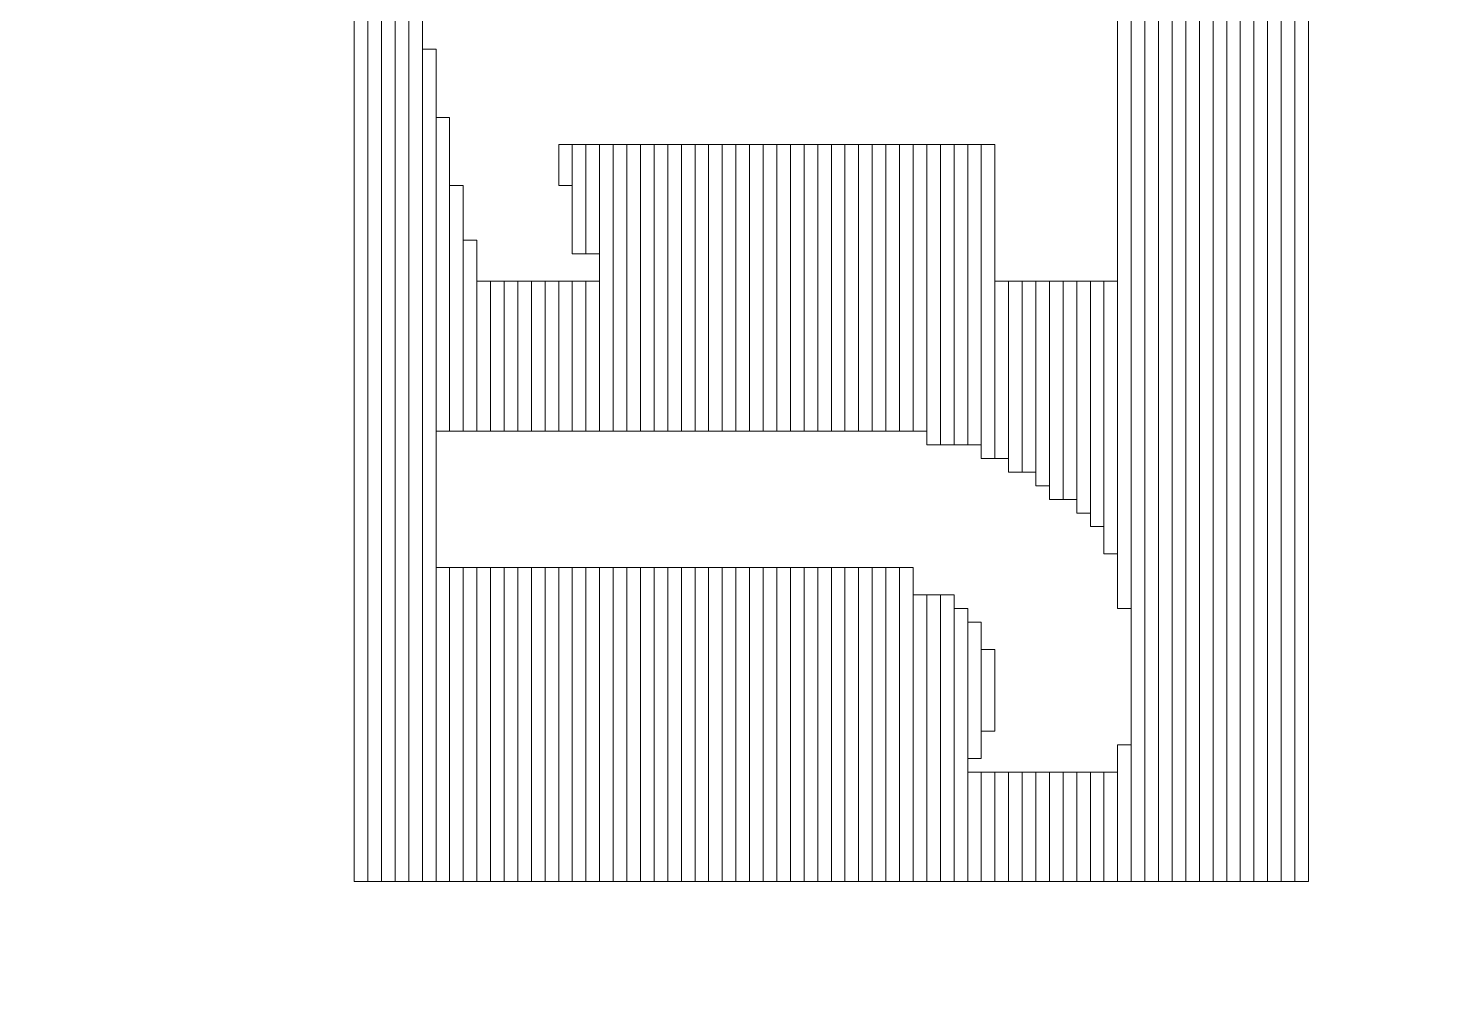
# Model space of a CAD drawing. Header units: millimetres. Extents: x -86 to 67, y -55 to 52.
# Drawn here: x -53.924 to -51.31, y -12.196 to -10.387 of the extents above; entities that cross this region are included whole.
import ezdxf

# ---------------------------------------------------------------- set-up
doc = ezdxf.new("R2010")
doc.units = ezdxf.units.MM
doc.header["$MEASUREMENT"] = 0
doc.layers.add('BG_OUTLINE', color=7, linetype='Continuous')
doc.layers.add('MA_PEN3', color=7, linetype='Continuous')

msp = doc.modelspace()

# ---------------------------------------------------------------- linework, layer by layer
at = {"layer": 'BG_OUTLINE', "color": 3, "lineweight": 9}
msp.add_open_spline([(-60.0926, 34.7331), (-60.0926, 34.7331), (63.7724, 34.7331), (63.7724, 34.7331), (63.7724, 34.7331), (64.585, 34.7336), (65.3646, 34.4113), (65.9396, 33.837), (65.9396, 33.837), (66.5146, 33.2627), (66.8379, 32.4797), (66.8384, 31.667), (66.8384, 31.667), (66.8384, 31.667), (66.8412, -52.28), (66.8412, -52.28), (66.8412, -52.28), (66.8412, -52.28), (66.8384, -52.1933), (66.8384, -52.1933), (66.8384, -52.1933), (66.8389, -53.006), (66.5166, -53.7856), (65.9424, -54.3606), (65.9424, -54.3606), (65.3681, -54.9356), (64.585, -55.2589), (63.7724, -55.2594), (63.7724, -55.2594), (63.7724, -55.2594), (-60.1869, -55.2594), (-60.1869, -55.2594), (-60.1869, -55.2594), (-60.1869, -55.2594), (-60.0853, -55.2518), (-60.0853, -55.2518), (-60.0853, -55.2518), (-60.8979, -55.2523), (-61.6775, -54.9299), (-62.2525, -54.3557), (-62.2525, -54.3557), (-62.8275, -53.7814), (-63.1508, -52.9984), (-63.1513, -52.1857), (-63.1513, -52.1857), (-63.1513, -52.1857), (-63.1587, 31.667), (-63.1587, 31.667), (-63.1587, 31.667), (-63.1592, 32.4797), (-62.8369, 33.2593), (-62.2626, 33.8343), (-62.2626, 33.8343), (-61.6883, 34.4093), (-60.9053, 34.7326), (-60.0926, 34.7331)], degree=3, knots=[0, 0, 0, 0, 0.071429, 0.071429, 0.071429, 0.071429, 0.142857, 0.142857, 0.142857, 0.142857, 0.214286, 0.214286, 0.214286, 0.214286, 0.285714, 0.285714, 0.285714, 0.285714, 0.357143, 0.357143, 0.357143, 0.357143, 0.428571, 0.428571, 0.428571, 0.428571, 0.5, 0.5, 0.5, 0.5, 0.571429, 0.571429, 0.571429, 0.571429, 0.642857, 0.642857, 0.642857, 0.642857, 0.714286, 0.714286, 0.714286, 0.714286, 0.785714, 0.785714, 0.785714, 0.785714, 0.857143, 0.857143, 0.857143, 0.857143, 0.928571, 0.928571, 0.928571, 0.928571, 1, 1, 1, 1], dxfattribs=at)
at = {"layer": 'MA_PEN3', "color": 5, "lineweight": 9}
for points in [[(-53.2908, -11.9752), (-53.2908, -11.9752), (-53.3162, -11.9752), (-53.3162, -11.9752), (-53.3162, -11.9752), (-53.3162, -11.9752), (-53.3162, -8.5716), (-53.3162, -8.5716), (-53.3162, -8.5716), (-53.3162, -8.5716), (-53.2908, -8.5716), (-53.2908, -8.5716), (-53.2908, -8.5716), (-53.2908, -8.5716), (-53.2908, -11.9752), (-53.2908, -11.9752)], [(-53.2654, -11.9752), (-53.2654, -11.9752), (-53.2908, -11.9752), (-53.2908, -11.9752), (-53.2908, -11.9752), (-53.2908, -11.9752), (-53.2908, -8.5716), (-53.2908, -8.5716), (-53.2908, -8.5716), (-53.2908, -8.5716), (-53.2654, -8.5716), (-53.2654, -8.5716), (-53.2654, -8.5716), (-53.2654, -8.5716), (-53.2654, -11.9752), (-53.2654, -11.9752)], [(-53.24, -11.9752), (-53.24, -11.9752), (-53.2654, -11.9752), (-53.2654, -11.9752), (-53.2654, -11.9752), (-53.2654, -11.9752), (-53.2654, -8.5716), (-53.2654, -8.5716), (-53.2654, -8.5716), (-53.2654, -8.5716), (-53.24, -8.5716), (-53.24, -8.5716), (-53.24, -8.5716), (-53.24, -8.5716), (-53.24, -11.9752), (-53.24, -11.9752)], [(-53.2146, -11.9752), (-53.2146, -11.9752), (-53.24, -11.9752), (-53.24, -11.9752), (-53.24, -11.9752), (-53.24, -11.9752), (-53.24, -8.5716), (-53.24, -8.5716), (-53.24, -8.5716), (-53.24, -8.5716), (-53.2146, -8.5716), (-53.2146, -8.5716), (-53.2146, -8.5716), (-53.2146, -8.5716), (-53.2146, -11.9752), (-53.2146, -11.9752)], [(-53.1892, -11.9752), (-53.1892, -11.9752), (-53.2146, -11.9752), (-53.2146, -11.9752), (-53.2146, -11.9752), (-53.2146, -11.9752), (-53.2146, -8.5716), (-53.2146, -8.5716), (-53.2146, -8.5716), (-53.2146, -8.5716), (-53.1892, -8.5716), (-53.1892, -8.5716), (-53.1892, -8.5716), (-53.1892, -8.5716), (-53.1892, -11.9752), (-53.1892, -11.9752)], [(-51.843, -11.9752), (-51.843, -11.9752), (-51.8684, -11.9752), (-51.8684, -11.9752), (-51.8684, -11.9752), (-51.8684, -11.9752), (-51.8684, -8.5716), (-51.8684, -8.5716), (-51.8684, -8.5716), (-51.8684, -8.5716), (-51.843, -8.5716), (-51.843, -8.5716), (-51.843, -8.5716), (-51.843, -8.5716), (-51.843, -11.9752), (-51.843, -11.9752)], [(-51.8176, -11.9752), (-51.8176, -11.9752), (-51.843, -11.9752), (-51.843, -11.9752), (-51.843, -11.9752), (-51.843, -11.9752), (-51.843, -8.5716), (-51.843, -8.5716), (-51.843, -8.5716), (-51.843, -8.5716), (-51.8176, -8.5716), (-51.8176, -8.5716), (-51.8176, -8.5716), (-51.8176, -8.5716), (-51.8176, -11.9752), (-51.8176, -11.9752)], [(-51.7922, -11.9752), (-51.7922, -11.9752), (-51.8176, -11.9752), (-51.8176, -11.9752), (-51.8176, -11.9752), (-51.8176, -11.9752), (-51.8176, -8.5716), (-51.8176, -8.5716), (-51.8176, -8.5716), (-51.8176, -8.5716), (-51.7922, -8.5716), (-51.7922, -8.5716), (-51.7922, -8.5716), (-51.7922, -8.5716), (-51.7922, -11.9752), (-51.7922, -11.9752)], [(-51.7668, -11.9752), (-51.7668, -11.9752), (-51.7922, -11.9752), (-51.7922, -11.9752), (-51.7922, -11.9752), (-51.7922, -11.9752), (-51.7922, -8.5716), (-51.7922, -8.5716), (-51.7922, -8.5716), (-51.7922, -8.5716), (-51.7668, -8.5716), (-51.7668, -8.5716), (-51.7668, -8.5716), (-51.7668, -8.5716), (-51.7668, -11.9752), (-51.7668, -11.9752)], [(-51.7414, -11.9752), (-51.7414, -11.9752), (-51.7668, -11.9752), (-51.7668, -11.9752), (-51.7668, -11.9752), (-51.7668, -11.9752), (-51.7668, -8.5716), (-51.7668, -8.5716), (-51.7668, -8.5716), (-51.7668, -8.5716), (-51.7414, -8.5716), (-51.7414, -8.5716), (-51.7414, -8.5716), (-51.7414, -8.5716), (-51.7414, -11.9752), (-51.7414, -11.9752)], [(-51.716, -11.9752), (-51.716, -11.9752), (-51.7414, -11.9752), (-51.7414, -11.9752), (-51.7414, -11.9752), (-51.7414, -11.9752), (-51.7414, -8.5716), (-51.7414, -8.5716), (-51.7414, -8.5716), (-51.7414, -8.5716), (-51.716, -8.5716), (-51.716, -8.5716), (-51.716, -8.5716), (-51.716, -8.5716), (-51.716, -11.9752), (-51.716, -11.9752)], [(-51.6906, -11.9752), (-51.6906, -11.9752), (-51.716, -11.9752), (-51.716, -11.9752), (-51.716, -11.9752), (-51.716, -11.9752), (-51.716, -8.5716), (-51.716, -8.5716), (-51.716, -8.5716), (-51.716, -8.5716), (-51.6906, -8.5716), (-51.6906, -8.5716), (-51.6906, -8.5716), (-51.6906, -8.5716), (-51.6906, -11.9752), (-51.6906, -11.9752)], [(-51.6652, -11.9752), (-51.6652, -11.9752), (-51.6906, -11.9752), (-51.6906, -11.9752), (-51.6906, -11.9752), (-51.6906, -11.9752), (-51.6906, -8.5716), (-51.6906, -8.5716), (-51.6906, -8.5716), (-51.6906, -8.5716), (-51.6652, -8.5716), (-51.6652, -8.5716), (-51.6652, -8.5716), (-51.6652, -8.5716), (-51.6652, -11.9752), (-51.6652, -11.9752)], [(-51.6398, -11.9752), (-51.6398, -11.9752), (-51.6652, -11.9752), (-51.6652, -11.9752), (-51.6652, -11.9752), (-51.6652, -11.9752), (-51.6652, -8.5716), (-51.6652, -8.5716), (-51.6652, -8.5716), (-51.6652, -8.5716), (-51.6398, -8.5716), (-51.6398, -8.5716), (-51.6398, -8.5716), (-51.6398, -8.5716), (-51.6398, -11.9752), (-51.6398, -11.9752)], [(-51.6144, -11.9752), (-51.6144, -11.9752), (-51.6398, -11.9752), (-51.6398, -11.9752), (-51.6398, -11.9752), (-51.6398, -11.9752), (-51.6398, -8.5716), (-51.6398, -8.5716), (-51.6398, -8.5716), (-51.6398, -8.5716), (-51.6144, -8.5716), (-51.6144, -8.5716), (-51.6144, -8.5716), (-51.6144, -8.5716), (-51.6144, -11.9752), (-51.6144, -11.9752)], [(-51.589, -11.9752), (-51.589, -11.9752), (-51.6144, -11.9752), (-51.6144, -11.9752), (-51.6144, -11.9752), (-51.6144, -11.9752), (-51.6144, -8.5716), (-51.6144, -8.5716), (-51.6144, -8.5716), (-51.6144, -8.5716), (-51.589, -8.5716), (-51.589, -8.5716), (-51.589, -8.5716), (-51.589, -8.5716), (-51.589, -11.9752), (-51.589, -11.9752)], [(-51.5636, -11.9752), (-51.5636, -11.9752), (-51.589, -11.9752), (-51.589, -11.9752), (-51.589, -11.9752), (-51.589, -11.9752), (-51.589, -8.5716), (-51.589, -8.5716), (-51.589, -8.5716), (-51.589, -8.5716), (-51.5636, -8.5716), (-51.5636, -8.5716), (-51.5636, -8.5716), (-51.5636, -8.5716), (-51.5636, -11.9752), (-51.5636, -11.9752)], [(-51.5382, -11.9752), (-51.5382, -11.9752), (-51.5636, -11.9752), (-51.5636, -11.9752), (-51.5636, -11.9752), (-51.5636, -11.9752), (-51.5636, -8.5716), (-51.5636, -8.5716), (-51.5636, -8.5716), (-51.5636, -8.5716), (-51.5382, -8.5716), (-51.5382, -8.5716), (-51.5382, -8.5716), (-51.5382, -8.5716), (-51.5382, -11.9752), (-51.5382, -11.9752)], [(-51.8684, -11.4672), (-51.8684, -11.4672), (-51.8938, -11.4672), (-51.8938, -11.4672), (-51.8938, -11.4672), (-51.8938, -11.4672), (-51.8938, -9.6384), (-51.8938, -9.6384), (-51.8938, -9.6384), (-51.8938, -9.6384), (-51.8684, -9.6384), (-51.8684, -9.6384), (-51.8684, -9.6384), (-51.8684, -9.6384), (-51.8684, -11.4672), (-51.8684, -11.4672)], [(-53.1638, -11.9752), (-53.1638, -11.9752), (-53.1892, -11.9752), (-53.1892, -11.9752), (-53.1892, -11.9752), (-53.1892, -11.9752), (-53.1892, -10.4258), (-53.1892, -10.4258), (-53.1892, -10.4258), (-53.1892, -10.4258), (-53.1638, -10.4258), (-53.1638, -10.4258), (-53.1638, -10.4258), (-53.1638, -10.4258), (-53.1638, -11.9752), (-53.1638, -11.9752)], [(-53.1384, -11.137), (-53.1384, -11.137), (-53.1638, -11.137), (-53.1638, -11.137), (-53.1638, -11.137), (-53.1638, -11.137), (-53.1638, -10.5528), (-53.1638, -10.5528), (-53.1638, -10.5528), (-53.1638, -10.5528), (-53.1384, -10.5528), (-53.1384, -10.5528), (-53.1384, -10.5528), (-53.1384, -10.5528), (-53.1384, -11.137), (-53.1384, -11.137)], [(-52.9098, -10.6798), (-52.9098, -10.6798), (-52.9352, -10.6798), (-52.9352, -10.6798), (-52.9352, -10.6798), (-52.9352, -10.6798), (-52.9352, -10.6036), (-52.9352, -10.6036), (-52.9352, -10.6036), (-52.9352, -10.6036), (-52.9098, -10.6036), (-52.9098, -10.6036), (-52.9098, -10.6036), (-52.9098, -10.6036), (-52.9098, -10.6798), (-52.9098, -10.6798)], [(-52.8844, -10.8068), (-52.8844, -10.8068), (-52.9098, -10.8068), (-52.9098, -10.8068), (-52.9098, -10.8068), (-52.9098, -10.8068), (-52.9098, -10.6036), (-52.9098, -10.6036), (-52.9098, -10.6036), (-52.9098, -10.6036), (-52.8844, -10.6036), (-52.8844, -10.6036), (-52.8844, -10.6036), (-52.8844, -10.6036), (-52.8844, -10.8068), (-52.8844, -10.8068)], [(-52.859, -10.8068), (-52.859, -10.8068), (-52.8844, -10.8068), (-52.8844, -10.8068), (-52.8844, -10.8068), (-52.8844, -10.8068), (-52.8844, -10.6036), (-52.8844, -10.6036), (-52.8844, -10.6036), (-52.8844, -10.6036), (-52.859, -10.6036), (-52.859, -10.6036), (-52.859, -10.6036), (-52.859, -10.6036), (-52.859, -10.8068), (-52.859, -10.8068)], [(-52.8336, -11.137), (-52.8336, -11.137), (-52.859, -11.137), (-52.859, -11.137), (-52.859, -11.137), (-52.859, -11.137), (-52.859, -10.6036), (-52.859, -10.6036), (-52.859, -10.6036), (-52.859, -10.6036), (-52.8336, -10.6036), (-52.8336, -10.6036), (-52.8336, -10.6036), (-52.8336, -10.6036), (-52.8336, -11.137), (-52.8336, -11.137)], [(-52.8082, -11.137), (-52.8082, -11.137), (-52.8336, -11.137), (-52.8336, -11.137), (-52.8336, -11.137), (-52.8336, -11.137), (-52.8336, -10.6036), (-52.8336, -10.6036), (-52.8336, -10.6036), (-52.8336, -10.6036), (-52.8082, -10.6036), (-52.8082, -10.6036), (-52.8082, -10.6036), (-52.8082, -10.6036), (-52.8082, -11.137), (-52.8082, -11.137)], [(-52.7828, -11.137), (-52.7828, -11.137), (-52.8082, -11.137), (-52.8082, -11.137), (-52.8082, -11.137), (-52.8082, -11.137), (-52.8082, -10.6036), (-52.8082, -10.6036), (-52.8082, -10.6036), (-52.8082, -10.6036), (-52.7828, -10.6036), (-52.7828, -10.6036), (-52.7828, -10.6036), (-52.7828, -10.6036), (-52.7828, -11.137), (-52.7828, -11.137)], [(-52.7574, -11.137), (-52.7574, -11.137), (-52.7828, -11.137), (-52.7828, -11.137), (-52.7828, -11.137), (-52.7828, -11.137), (-52.7828, -10.6036), (-52.7828, -10.6036), (-52.7828, -10.6036), (-52.7828, -10.6036), (-52.7574, -10.6036), (-52.7574, -10.6036), (-52.7574, -10.6036), (-52.7574, -10.6036), (-52.7574, -11.137), (-52.7574, -11.137)], [(-52.732, -11.137), (-52.732, -11.137), (-52.7574, -11.137), (-52.7574, -11.137), (-52.7574, -11.137), (-52.7574, -11.137), (-52.7574, -10.6036), (-52.7574, -10.6036), (-52.7574, -10.6036), (-52.7574, -10.6036), (-52.732, -10.6036), (-52.732, -10.6036), (-52.732, -10.6036), (-52.732, -10.6036), (-52.732, -11.137), (-52.732, -11.137)], [(-52.7066, -11.137), (-52.7066, -11.137), (-52.732, -11.137), (-52.732, -11.137), (-52.732, -11.137), (-52.732, -11.137), (-52.732, -10.6036), (-52.732, -10.6036), (-52.732, -10.6036), (-52.732, -10.6036), (-52.7066, -10.6036), (-52.7066, -10.6036), (-52.7066, -10.6036), (-52.7066, -10.6036), (-52.7066, -11.137), (-52.7066, -11.137)], [(-52.6812, -11.137), (-52.6812, -11.137), (-52.7066, -11.137), (-52.7066, -11.137), (-52.7066, -11.137), (-52.7066, -11.137), (-52.7066, -10.6036), (-52.7066, -10.6036), (-52.7066, -10.6036), (-52.7066, -10.6036), (-52.6812, -10.6036), (-52.6812, -10.6036), (-52.6812, -10.6036), (-52.6812, -10.6036), (-52.6812, -11.137), (-52.6812, -11.137)], [(-52.6558, -11.137), (-52.6558, -11.137), (-52.6812, -11.137), (-52.6812, -11.137), (-52.6812, -11.137), (-52.6812, -11.137), (-52.6812, -10.6036), (-52.6812, -10.6036), (-52.6812, -10.6036), (-52.6812, -10.6036), (-52.6558, -10.6036), (-52.6558, -10.6036), (-52.6558, -10.6036), (-52.6558, -10.6036), (-52.6558, -11.137), (-52.6558, -11.137)], [(-52.6304, -11.137), (-52.6304, -11.137), (-52.6558, -11.137), (-52.6558, -11.137), (-52.6558, -11.137), (-52.6558, -11.137), (-52.6558, -10.6036), (-52.6558, -10.6036), (-52.6558, -10.6036), (-52.6558, -10.6036), (-52.6304, -10.6036), (-52.6304, -10.6036), (-52.6304, -10.6036), (-52.6304, -10.6036), (-52.6304, -11.137), (-52.6304, -11.137)], [(-52.605, -11.137), (-52.605, -11.137), (-52.6304, -11.137), (-52.6304, -11.137), (-52.6304, -11.137), (-52.6304, -11.137), (-52.6304, -10.6036), (-52.6304, -10.6036), (-52.6304, -10.6036), (-52.6304, -10.6036), (-52.605, -10.6036), (-52.605, -10.6036), (-52.605, -10.6036), (-52.605, -10.6036), (-52.605, -11.137), (-52.605, -11.137)], [(-52.5796, -11.137), (-52.5796, -11.137), (-52.605, -11.137), (-52.605, -11.137), (-52.605, -11.137), (-52.605, -11.137), (-52.605, -10.6036), (-52.605, -10.6036), (-52.605, -10.6036), (-52.605, -10.6036), (-52.5796, -10.6036), (-52.5796, -10.6036), (-52.5796, -10.6036), (-52.5796, -10.6036), (-52.5796, -11.137), (-52.5796, -11.137)], [(-52.5542, -11.137), (-52.5542, -11.137), (-52.5796, -11.137), (-52.5796, -11.137), (-52.5796, -11.137), (-52.5796, -11.137), (-52.5796, -10.6036), (-52.5796, -10.6036), (-52.5796, -10.6036), (-52.5796, -10.6036), (-52.5542, -10.6036), (-52.5542, -10.6036), (-52.5542, -10.6036), (-52.5542, -10.6036), (-52.5542, -11.137), (-52.5542, -11.137)], [(-52.5288, -11.137), (-52.5288, -11.137), (-52.5542, -11.137), (-52.5542, -11.137), (-52.5542, -11.137), (-52.5542, -11.137), (-52.5542, -10.6036), (-52.5542, -10.6036), (-52.5542, -10.6036), (-52.5542, -10.6036), (-52.5288, -10.6036), (-52.5288, -10.6036), (-52.5288, -10.6036), (-52.5288, -10.6036), (-52.5288, -11.137), (-52.5288, -11.137)], [(-52.5034, -11.137), (-52.5034, -11.137), (-52.5288, -11.137), (-52.5288, -11.137), (-52.5288, -11.137), (-52.5288, -11.137), (-52.5288, -10.6036), (-52.5288, -10.6036), (-52.5288, -10.6036), (-52.5288, -10.6036), (-52.5034, -10.6036), (-52.5034, -10.6036), (-52.5034, -10.6036), (-52.5034, -10.6036), (-52.5034, -11.137), (-52.5034, -11.137)], [(-52.478, -11.137), (-52.478, -11.137), (-52.5034, -11.137), (-52.5034, -11.137), (-52.5034, -11.137), (-52.5034, -11.137), (-52.5034, -10.6036), (-52.5034, -10.6036), (-52.5034, -10.6036), (-52.5034, -10.6036), (-52.478, -10.6036), (-52.478, -10.6036), (-52.478, -10.6036), (-52.478, -10.6036), (-52.478, -11.137), (-52.478, -11.137)], [(-52.4526, -11.137), (-52.4526, -11.137), (-52.478, -11.137), (-52.478, -11.137), (-52.478, -11.137), (-52.478, -11.137), (-52.478, -10.6036), (-52.478, -10.6036), (-52.478, -10.6036), (-52.478, -10.6036), (-52.4526, -10.6036), (-52.4526, -10.6036), (-52.4526, -10.6036), (-52.4526, -10.6036), (-52.4526, -11.137), (-52.4526, -11.137)], [(-52.4272, -11.137), (-52.4272, -11.137), (-52.4526, -11.137), (-52.4526, -11.137), (-52.4526, -11.137), (-52.4526, -11.137), (-52.4526, -10.6036), (-52.4526, -10.6036), (-52.4526, -10.6036), (-52.4526, -10.6036), (-52.4272, -10.6036), (-52.4272, -10.6036), (-52.4272, -10.6036), (-52.4272, -10.6036), (-52.4272, -11.137), (-52.4272, -11.137)], [(-52.4018, -11.137), (-52.4018, -11.137), (-52.4272, -11.137), (-52.4272, -11.137), (-52.4272, -11.137), (-52.4272, -11.137), (-52.4272, -10.6036), (-52.4272, -10.6036), (-52.4272, -10.6036), (-52.4272, -10.6036), (-52.4018, -10.6036), (-52.4018, -10.6036), (-52.4018, -10.6036), (-52.4018, -10.6036), (-52.4018, -11.137), (-52.4018, -11.137)], [(-52.3764, -11.137), (-52.3764, -11.137), (-52.4018, -11.137), (-52.4018, -11.137), (-52.4018, -11.137), (-52.4018, -11.137), (-52.4018, -10.6036), (-52.4018, -10.6036), (-52.4018, -10.6036), (-52.4018, -10.6036), (-52.3764, -10.6036), (-52.3764, -10.6036), (-52.3764, -10.6036), (-52.3764, -10.6036), (-52.3764, -11.137), (-52.3764, -11.137)], [(-52.351, -11.137), (-52.351, -11.137), (-52.3764, -11.137), (-52.3764, -11.137), (-52.3764, -11.137), (-52.3764, -11.137), (-52.3764, -10.6036), (-52.3764, -10.6036), (-52.3764, -10.6036), (-52.3764, -10.6036), (-52.351, -10.6036), (-52.351, -10.6036), (-52.351, -10.6036), (-52.351, -10.6036), (-52.351, -11.137), (-52.351, -11.137)], [(-52.3256, -11.137), (-52.3256, -11.137), (-52.351, -11.137), (-52.351, -11.137), (-52.351, -11.137), (-52.351, -11.137), (-52.351, -10.6036), (-52.351, -10.6036), (-52.351, -10.6036), (-52.351, -10.6036), (-52.3256, -10.6036), (-52.3256, -10.6036), (-52.3256, -10.6036), (-52.3256, -10.6036), (-52.3256, -11.137), (-52.3256, -11.137)], [(-52.3002, -11.137), (-52.3002, -11.137), (-52.3256, -11.137), (-52.3256, -11.137), (-52.3256, -11.137), (-52.3256, -11.137), (-52.3256, -10.6036), (-52.3256, -10.6036), (-52.3256, -10.6036), (-52.3256, -10.6036), (-52.3002, -10.6036), (-52.3002, -10.6036), (-52.3002, -10.6036), (-52.3002, -10.6036), (-52.3002, -11.137), (-52.3002, -11.137)], [(-52.2748, -11.137), (-52.2748, -11.137), (-52.3002, -11.137), (-52.3002, -11.137), (-52.3002, -11.137), (-52.3002, -11.137), (-52.3002, -10.6036), (-52.3002, -10.6036), (-52.3002, -10.6036), (-52.3002, -10.6036), (-52.2748, -10.6036), (-52.2748, -10.6036), (-52.2748, -10.6036), (-52.2748, -10.6036), (-52.2748, -11.137), (-52.2748, -11.137)], [(-52.2494, -11.137), (-52.2494, -11.137), (-52.2748, -11.137), (-52.2748, -11.137), (-52.2748, -11.137), (-52.2748, -11.137), (-52.2748, -10.6036), (-52.2748, -10.6036), (-52.2748, -10.6036), (-52.2748, -10.6036), (-52.2494, -10.6036), (-52.2494, -10.6036), (-52.2494, -10.6036), (-52.2494, -10.6036), (-52.2494, -11.137), (-52.2494, -11.137)], [(-52.224, -11.1624), (-52.224, -11.1624), (-52.2494, -11.1624), (-52.2494, -11.1624), (-52.2494, -11.1624), (-52.2494, -11.1624), (-52.2494, -10.6036), (-52.2494, -10.6036), (-52.2494, -10.6036), (-52.2494, -10.6036), (-52.224, -10.6036), (-52.224, -10.6036), (-52.224, -10.6036), (-52.224, -10.6036), (-52.224, -11.1624), (-52.224, -11.1624)], [(-52.1986, -11.1624), (-52.1986, -11.1624), (-52.224, -11.1624), (-52.224, -11.1624), (-52.224, -11.1624), (-52.224, -11.1624), (-52.224, -10.6036), (-52.224, -10.6036), (-52.224, -10.6036), (-52.224, -10.6036), (-52.1986, -10.6036), (-52.1986, -10.6036), (-52.1986, -10.6036), (-52.1986, -10.6036), (-52.1986, -11.1624), (-52.1986, -11.1624)], [(-52.1732, -11.1624), (-52.1732, -11.1624), (-52.1986, -11.1624), (-52.1986, -11.1624), (-52.1986, -11.1624), (-52.1986, -11.1624), (-52.1986, -10.6036), (-52.1986, -10.6036), (-52.1986, -10.6036), (-52.1986, -10.6036), (-52.1732, -10.6036), (-52.1732, -10.6036), (-52.1732, -10.6036), (-52.1732, -10.6036), (-52.1732, -11.1624), (-52.1732, -11.1624)], [(-52.1478, -11.1624), (-52.1478, -11.1624), (-52.1732, -11.1624), (-52.1732, -11.1624), (-52.1732, -11.1624), (-52.1732, -11.1624), (-52.1732, -10.6036), (-52.1732, -10.6036), (-52.1732, -10.6036), (-52.1732, -10.6036), (-52.1478, -10.6036), (-52.1478, -10.6036), (-52.1478, -10.6036), (-52.1478, -10.6036), (-52.1478, -11.1624), (-52.1478, -11.1624)], [(-52.1224, -11.1878), (-52.1224, -11.1878), (-52.1478, -11.1878), (-52.1478, -11.1878), (-52.1478, -11.1878), (-52.1478, -11.1878), (-52.1478, -10.6036), (-52.1478, -10.6036), (-52.1478, -10.6036), (-52.1478, -10.6036), (-52.1224, -10.6036), (-52.1224, -10.6036), (-52.1224, -10.6036), (-52.1224, -10.6036), (-52.1224, -11.1878), (-52.1224, -11.1878)], [(-53.113, -11.137), (-53.113, -11.137), (-53.1384, -11.137), (-53.1384, -11.137), (-53.1384, -11.137), (-53.1384, -11.137), (-53.1384, -10.6798), (-53.1384, -10.6798), (-53.1384, -10.6798), (-53.1384, -10.6798), (-53.113, -10.6798), (-53.113, -10.6798), (-53.113, -10.6798), (-53.113, -10.6798), (-53.113, -11.137), (-53.113, -11.137)], [(-53.0876, -11.137), (-53.0876, -11.137), (-53.113, -11.137), (-53.113, -11.137), (-53.113, -11.137), (-53.113, -11.137), (-53.113, -10.7814), (-53.113, -10.7814), (-53.113, -10.7814), (-53.113, -10.7814), (-53.0876, -10.7814), (-53.0876, -10.7814), (-53.0876, -10.7814), (-53.0876, -10.7814), (-53.0876, -11.137), (-53.0876, -11.137)], [(-53.0622, -11.137), (-53.0622, -11.137), (-53.0876, -11.137), (-53.0876, -11.137), (-53.0876, -11.137), (-53.0876, -11.137), (-53.0876, -10.8576), (-53.0876, -10.8576), (-53.0876, -10.8576), (-53.0876, -10.8576), (-53.0622, -10.8576), (-53.0622, -10.8576), (-53.0622, -10.8576), (-53.0622, -10.8576), (-53.0622, -11.137), (-53.0622, -11.137)], [(-53.0368, -11.137), (-53.0368, -11.137), (-53.0622, -11.137), (-53.0622, -11.137), (-53.0622, -11.137), (-53.0622, -11.137), (-53.0622, -10.8576), (-53.0622, -10.8576), (-53.0622, -10.8576), (-53.0622, -10.8576), (-53.0368, -10.8576), (-53.0368, -10.8576), (-53.0368, -10.8576), (-53.0368, -10.8576), (-53.0368, -11.137), (-53.0368, -11.137)], [(-53.0114, -11.137), (-53.0114, -11.137), (-53.0368, -11.137), (-53.0368, -11.137), (-53.0368, -11.137), (-53.0368, -11.137), (-53.0368, -10.8576), (-53.0368, -10.8576), (-53.0368, -10.8576), (-53.0368, -10.8576), (-53.0114, -10.8576), (-53.0114, -10.8576), (-53.0114, -10.8576), (-53.0114, -10.8576), (-53.0114, -11.137), (-53.0114, -11.137)], [(-52.986, -11.137), (-52.986, -11.137), (-53.0114, -11.137), (-53.0114, -11.137), (-53.0114, -11.137), (-53.0114, -11.137), (-53.0114, -10.8576), (-53.0114, -10.8576), (-53.0114, -10.8576), (-53.0114, -10.8576), (-52.986, -10.8576), (-52.986, -10.8576), (-52.986, -10.8576), (-52.986, -10.8576), (-52.986, -11.137), (-52.986, -11.137)], [(-52.9606, -11.137), (-52.9606, -11.137), (-52.986, -11.137), (-52.986, -11.137), (-52.986, -11.137), (-52.986, -11.137), (-52.986, -10.8576), (-52.986, -10.8576), (-52.986, -10.8576), (-52.986, -10.8576), (-52.9606, -10.8576), (-52.9606, -10.8576), (-52.9606, -10.8576), (-52.9606, -10.8576), (-52.9606, -11.137), (-52.9606, -11.137)], [(-52.9352, -11.137), (-52.9352, -11.137), (-52.9606, -11.137), (-52.9606, -11.137), (-52.9606, -11.137), (-52.9606, -11.137), (-52.9606, -10.8576), (-52.9606, -10.8576), (-52.9606, -10.8576), (-52.9606, -10.8576), (-52.9352, -10.8576), (-52.9352, -10.8576), (-52.9352, -10.8576), (-52.9352, -10.8576), (-52.9352, -11.137), (-52.9352, -11.137)], [(-52.9098, -11.137), (-52.9098, -11.137), (-52.9352, -11.137), (-52.9352, -11.137), (-52.9352, -11.137), (-52.9352, -11.137), (-52.9352, -10.8576), (-52.9352, -10.8576), (-52.9352, -10.8576), (-52.9352, -10.8576), (-52.9098, -10.8576), (-52.9098, -10.8576), (-52.9098, -10.8576), (-52.9098, -10.8576), (-52.9098, -11.137), (-52.9098, -11.137)], [(-52.8844, -11.137), (-52.8844, -11.137), (-52.9098, -11.137), (-52.9098, -11.137), (-52.9098, -11.137), (-52.9098, -11.137), (-52.9098, -10.8576), (-52.9098, -10.8576), (-52.9098, -10.8576), (-52.9098, -10.8576), (-52.8844, -10.8576), (-52.8844, -10.8576), (-52.8844, -10.8576), (-52.8844, -10.8576), (-52.8844, -11.137), (-52.8844, -11.137)], [(-52.859, -11.137), (-52.859, -11.137), (-52.8844, -11.137), (-52.8844, -11.137), (-52.8844, -11.137), (-52.8844, -11.137), (-52.8844, -10.8576), (-52.8844, -10.8576), (-52.8844, -10.8576), (-52.8844, -10.8576), (-52.859, -10.8576), (-52.859, -10.8576), (-52.859, -10.8576), (-52.859, -10.8576), (-52.859, -11.137), (-52.859, -11.137)], [(-52.097, -11.1878), (-52.097, -11.1878), (-52.1224, -11.1878), (-52.1224, -11.1878), (-52.1224, -11.1878), (-52.1224, -11.1878), (-52.1224, -10.8576), (-52.1224, -10.8576), (-52.1224, -10.8576), (-52.1224, -10.8576), (-52.097, -10.8576), (-52.097, -10.8576), (-52.097, -10.8576), (-52.097, -10.8576), (-52.097, -11.1878), (-52.097, -11.1878)], [(-52.0716, -11.2132), (-52.0716, -11.2132), (-52.097, -11.2132), (-52.097, -11.2132), (-52.097, -11.2132), (-52.097, -11.2132), (-52.097, -10.8576), (-52.097, -10.8576), (-52.097, -10.8576), (-52.097, -10.8576), (-52.0716, -10.8576), (-52.0716, -10.8576), (-52.0716, -10.8576), (-52.0716, -10.8576), (-52.0716, -11.2132), (-52.0716, -11.2132)], [(-52.0462, -11.2132), (-52.0462, -11.2132), (-52.0716, -11.2132), (-52.0716, -11.2132), (-52.0716, -11.2132), (-52.0716, -11.2132), (-52.0716, -10.8576), (-52.0716, -10.8576), (-52.0716, -10.8576), (-52.0716, -10.8576), (-52.0462, -10.8576), (-52.0462, -10.8576), (-52.0462, -10.8576), (-52.0462, -10.8576), (-52.0462, -11.2132), (-52.0462, -11.2132)], [(-52.0208, -11.2386), (-52.0208, -11.2386), (-52.0462, -11.2386), (-52.0462, -11.2386), (-52.0462, -11.2386), (-52.0462, -11.2386), (-52.0462, -10.8576), (-52.0462, -10.8576), (-52.0462, -10.8576), (-52.0462, -10.8576), (-52.0208, -10.8576), (-52.0208, -10.8576), (-52.0208, -10.8576), (-52.0208, -10.8576), (-52.0208, -11.2386), (-52.0208, -11.2386)], [(-51.9954, -11.264), (-51.9954, -11.264), (-52.0208, -11.264), (-52.0208, -11.264), (-52.0208, -11.264), (-52.0208, -11.264), (-52.0208, -10.8576), (-52.0208, -10.8576), (-52.0208, -10.8576), (-52.0208, -10.8576), (-51.9954, -10.8576), (-51.9954, -10.8576), (-51.9954, -10.8576), (-51.9954, -10.8576), (-51.9954, -11.264), (-51.9954, -11.264)], [(-51.97, -11.264), (-51.97, -11.264), (-51.9954, -11.264), (-51.9954, -11.264), (-51.9954, -11.264), (-51.9954, -11.264), (-51.9954, -10.8576), (-51.9954, -10.8576), (-51.9954, -10.8576), (-51.9954, -10.8576), (-51.97, -10.8576), (-51.97, -10.8576), (-51.97, -10.8576), (-51.97, -10.8576), (-51.97, -11.264), (-51.97, -11.264)], [(-51.9446, -11.2894), (-51.9446, -11.2894), (-51.97, -11.2894), (-51.97, -11.2894), (-51.97, -11.2894), (-51.97, -11.2894), (-51.97, -10.8576), (-51.97, -10.8576), (-51.97, -10.8576), (-51.97, -10.8576), (-51.9446, -10.8576), (-51.9446, -10.8576), (-51.9446, -10.8576), (-51.9446, -10.8576), (-51.9446, -11.2894), (-51.9446, -11.2894)], [(-51.9192, -11.3148), (-51.9192, -11.3148), (-51.9446, -11.3148), (-51.9446, -11.3148), (-51.9446, -11.3148), (-51.9446, -11.3148), (-51.9446, -10.8576), (-51.9446, -10.8576), (-51.9446, -10.8576), (-51.9446, -10.8576), (-51.9192, -10.8576), (-51.9192, -10.8576), (-51.9192, -10.8576), (-51.9192, -10.8576), (-51.9192, -11.3148), (-51.9192, -11.3148)], [(-51.8938, -11.3656), (-51.8938, -11.3656), (-51.9192, -11.3656), (-51.9192, -11.3656), (-51.9192, -11.3656), (-51.9192, -11.3656), (-51.9192, -10.8576), (-51.9192, -10.8576), (-51.9192, -10.8576), (-51.9192, -10.8576), (-51.8938, -10.8576), (-51.8938, -10.8576), (-51.8938, -10.8576), (-51.8938, -10.8576), (-51.8938, -11.3656), (-51.8938, -11.3656)], [(-53.1384, -11.9752), (-53.1384, -11.9752), (-53.1638, -11.9752), (-53.1638, -11.9752), (-53.1638, -11.9752), (-53.1638, -11.9752), (-53.1638, -11.391), (-53.1638, -11.391), (-53.1638, -11.391), (-53.1638, -11.391), (-53.1384, -11.391), (-53.1384, -11.391), (-53.1384, -11.391), (-53.1384, -11.391), (-53.1384, -11.9752), (-53.1384, -11.9752)], [(-53.113, -11.9752), (-53.113, -11.9752), (-53.1384, -11.9752), (-53.1384, -11.9752), (-53.1384, -11.9752), (-53.1384, -11.9752), (-53.1384, -11.391), (-53.1384, -11.391), (-53.1384, -11.391), (-53.1384, -11.391), (-53.113, -11.391), (-53.113, -11.391), (-53.113, -11.391), (-53.113, -11.391), (-53.113, -11.9752), (-53.113, -11.9752)], [(-53.0876, -11.9752), (-53.0876, -11.9752), (-53.113, -11.9752), (-53.113, -11.9752), (-53.113, -11.9752), (-53.113, -11.9752), (-53.113, -11.391), (-53.113, -11.391), (-53.113, -11.391), (-53.113, -11.391), (-53.0876, -11.391), (-53.0876, -11.391), (-53.0876, -11.391), (-53.0876, -11.391), (-53.0876, -11.9752), (-53.0876, -11.9752)], [(-53.0622, -11.9752), (-53.0622, -11.9752), (-53.0876, -11.9752), (-53.0876, -11.9752), (-53.0876, -11.9752), (-53.0876, -11.9752), (-53.0876, -11.391), (-53.0876, -11.391), (-53.0876, -11.391), (-53.0876, -11.391), (-53.0622, -11.391), (-53.0622, -11.391), (-53.0622, -11.391), (-53.0622, -11.391), (-53.0622, -11.9752), (-53.0622, -11.9752)], [(-53.0368, -11.9752), (-53.0368, -11.9752), (-53.0622, -11.9752), (-53.0622, -11.9752), (-53.0622, -11.9752), (-53.0622, -11.9752), (-53.0622, -11.391), (-53.0622, -11.391), (-53.0622, -11.391), (-53.0622, -11.391), (-53.0368, -11.391), (-53.0368, -11.391), (-53.0368, -11.391), (-53.0368, -11.391), (-53.0368, -11.9752), (-53.0368, -11.9752)], [(-53.0114, -11.9752), (-53.0114, -11.9752), (-53.0368, -11.9752), (-53.0368, -11.9752), (-53.0368, -11.9752), (-53.0368, -11.9752), (-53.0368, -11.391), (-53.0368, -11.391), (-53.0368, -11.391), (-53.0368, -11.391), (-53.0114, -11.391), (-53.0114, -11.391), (-53.0114, -11.391), (-53.0114, -11.391), (-53.0114, -11.9752), (-53.0114, -11.9752)], [(-52.986, -11.9752), (-52.986, -11.9752), (-53.0114, -11.9752), (-53.0114, -11.9752), (-53.0114, -11.9752), (-53.0114, -11.9752), (-53.0114, -11.391), (-53.0114, -11.391), (-53.0114, -11.391), (-53.0114, -11.391), (-52.986, -11.391), (-52.986, -11.391), (-52.986, -11.391), (-52.986, -11.391), (-52.986, -11.9752), (-52.986, -11.9752)], [(-52.9606, -11.9752), (-52.9606, -11.9752), (-52.986, -11.9752), (-52.986, -11.9752), (-52.986, -11.9752), (-52.986, -11.9752), (-52.986, -11.391), (-52.986, -11.391), (-52.986, -11.391), (-52.986, -11.391), (-52.9606, -11.391), (-52.9606, -11.391), (-52.9606, -11.391), (-52.9606, -11.391), (-52.9606, -11.9752), (-52.9606, -11.9752)], [(-52.9352, -11.9752), (-52.9352, -11.9752), (-52.9606, -11.9752), (-52.9606, -11.9752), (-52.9606, -11.9752), (-52.9606, -11.9752), (-52.9606, -11.391), (-52.9606, -11.391), (-52.9606, -11.391), (-52.9606, -11.391), (-52.9352, -11.391), (-52.9352, -11.391), (-52.9352, -11.391), (-52.9352, -11.391), (-52.9352, -11.9752), (-52.9352, -11.9752)], [(-52.9098, -11.9752), (-52.9098, -11.9752), (-52.9352, -11.9752), (-52.9352, -11.9752), (-52.9352, -11.9752), (-52.9352, -11.9752), (-52.9352, -11.391), (-52.9352, -11.391), (-52.9352, -11.391), (-52.9352, -11.391), (-52.9098, -11.391), (-52.9098, -11.391), (-52.9098, -11.391), (-52.9098, -11.391), (-52.9098, -11.9752), (-52.9098, -11.9752)], [(-52.8844, -11.9752), (-52.8844, -11.9752), (-52.9098, -11.9752), (-52.9098, -11.9752), (-52.9098, -11.9752), (-52.9098, -11.9752), (-52.9098, -11.391), (-52.9098, -11.391), (-52.9098, -11.391), (-52.9098, -11.391), (-52.8844, -11.391), (-52.8844, -11.391), (-52.8844, -11.391), (-52.8844, -11.391), (-52.8844, -11.9752), (-52.8844, -11.9752)], [(-52.859, -11.9752), (-52.859, -11.9752), (-52.8844, -11.9752), (-52.8844, -11.9752), (-52.8844, -11.9752), (-52.8844, -11.9752), (-52.8844, -11.391), (-52.8844, -11.391), (-52.8844, -11.391), (-52.8844, -11.391), (-52.859, -11.391), (-52.859, -11.391), (-52.859, -11.391), (-52.859, -11.391), (-52.859, -11.9752), (-52.859, -11.9752)], [(-52.8336, -11.9752), (-52.8336, -11.9752), (-52.859, -11.9752), (-52.859, -11.9752), (-52.859, -11.9752), (-52.859, -11.9752), (-52.859, -11.391), (-52.859, -11.391), (-52.859, -11.391), (-52.859, -11.391), (-52.8336, -11.391), (-52.8336, -11.391), (-52.8336, -11.391), (-52.8336, -11.391), (-52.8336, -11.9752), (-52.8336, -11.9752)], [(-52.8082, -11.9752), (-52.8082, -11.9752), (-52.8336, -11.9752), (-52.8336, -11.9752), (-52.8336, -11.9752), (-52.8336, -11.9752), (-52.8336, -11.391), (-52.8336, -11.391), (-52.8336, -11.391), (-52.8336, -11.391), (-52.8082, -11.391), (-52.8082, -11.391), (-52.8082, -11.391), (-52.8082, -11.391), (-52.8082, -11.9752), (-52.8082, -11.9752)], [(-52.7828, -11.9752), (-52.7828, -11.9752), (-52.8082, -11.9752), (-52.8082, -11.9752), (-52.8082, -11.9752), (-52.8082, -11.9752), (-52.8082, -11.391), (-52.8082, -11.391), (-52.8082, -11.391), (-52.8082, -11.391), (-52.7828, -11.391), (-52.7828, -11.391), (-52.7828, -11.391), (-52.7828, -11.391), (-52.7828, -11.9752), (-52.7828, -11.9752)], [(-52.7574, -11.9752), (-52.7574, -11.9752), (-52.7828, -11.9752), (-52.7828, -11.9752), (-52.7828, -11.9752), (-52.7828, -11.9752), (-52.7828, -11.391), (-52.7828, -11.391), (-52.7828, -11.391), (-52.7828, -11.391), (-52.7574, -11.391), (-52.7574, -11.391), (-52.7574, -11.391), (-52.7574, -11.391), (-52.7574, -11.9752), (-52.7574, -11.9752)], [(-52.732, -11.9752), (-52.732, -11.9752), (-52.7574, -11.9752), (-52.7574, -11.9752), (-52.7574, -11.9752), (-52.7574, -11.9752), (-52.7574, -11.391), (-52.7574, -11.391), (-52.7574, -11.391), (-52.7574, -11.391), (-52.732, -11.391), (-52.732, -11.391), (-52.732, -11.391), (-52.732, -11.391), (-52.732, -11.9752), (-52.732, -11.9752)], [(-52.7066, -11.9752), (-52.7066, -11.9752), (-52.732, -11.9752), (-52.732, -11.9752), (-52.732, -11.9752), (-52.732, -11.9752), (-52.732, -11.391), (-52.732, -11.391), (-52.732, -11.391), (-52.732, -11.391), (-52.7066, -11.391), (-52.7066, -11.391), (-52.7066, -11.391), (-52.7066, -11.391), (-52.7066, -11.9752), (-52.7066, -11.9752)], [(-52.6812, -11.9752), (-52.6812, -11.9752), (-52.7066, -11.9752), (-52.7066, -11.9752), (-52.7066, -11.9752), (-52.7066, -11.9752), (-52.7066, -11.391), (-52.7066, -11.391), (-52.7066, -11.391), (-52.7066, -11.391), (-52.6812, -11.391), (-52.6812, -11.391), (-52.6812, -11.391), (-52.6812, -11.391), (-52.6812, -11.9752), (-52.6812, -11.9752)], [(-52.6558, -11.9752), (-52.6558, -11.9752), (-52.6812, -11.9752), (-52.6812, -11.9752), (-52.6812, -11.9752), (-52.6812, -11.9752), (-52.6812, -11.391), (-52.6812, -11.391), (-52.6812, -11.391), (-52.6812, -11.391), (-52.6558, -11.391), (-52.6558, -11.391), (-52.6558, -11.391), (-52.6558, -11.391), (-52.6558, -11.9752), (-52.6558, -11.9752)], [(-52.6304, -11.9752), (-52.6304, -11.9752), (-52.6558, -11.9752), (-52.6558, -11.9752), (-52.6558, -11.9752), (-52.6558, -11.9752), (-52.6558, -11.391), (-52.6558, -11.391), (-52.6558, -11.391), (-52.6558, -11.391), (-52.6304, -11.391), (-52.6304, -11.391), (-52.6304, -11.391), (-52.6304, -11.391), (-52.6304, -11.9752), (-52.6304, -11.9752)], [(-52.605, -11.9752), (-52.605, -11.9752), (-52.6304, -11.9752), (-52.6304, -11.9752), (-52.6304, -11.9752), (-52.6304, -11.9752), (-52.6304, -11.391), (-52.6304, -11.391), (-52.6304, -11.391), (-52.6304, -11.391), (-52.605, -11.391), (-52.605, -11.391), (-52.605, -11.391), (-52.605, -11.391), (-52.605, -11.9752), (-52.605, -11.9752)], [(-52.5796, -11.9752), (-52.5796, -11.9752), (-52.605, -11.9752), (-52.605, -11.9752), (-52.605, -11.9752), (-52.605, -11.9752), (-52.605, -11.391), (-52.605, -11.391), (-52.605, -11.391), (-52.605, -11.391), (-52.5796, -11.391), (-52.5796, -11.391), (-52.5796, -11.391), (-52.5796, -11.391), (-52.5796, -11.9752), (-52.5796, -11.9752)], [(-52.5542, -11.9752), (-52.5542, -11.9752), (-52.5796, -11.9752), (-52.5796, -11.9752), (-52.5796, -11.9752), (-52.5796, -11.9752), (-52.5796, -11.391), (-52.5796, -11.391), (-52.5796, -11.391), (-52.5796, -11.391), (-52.5542, -11.391), (-52.5542, -11.391), (-52.5542, -11.391), (-52.5542, -11.391), (-52.5542, -11.9752), (-52.5542, -11.9752)], [(-52.5288, -11.9752), (-52.5288, -11.9752), (-52.5542, -11.9752), (-52.5542, -11.9752), (-52.5542, -11.9752), (-52.5542, -11.9752), (-52.5542, -11.391), (-52.5542, -11.391), (-52.5542, -11.391), (-52.5542, -11.391), (-52.5288, -11.391), (-52.5288, -11.391), (-52.5288, -11.391), (-52.5288, -11.391), (-52.5288, -11.9752), (-52.5288, -11.9752)], [(-52.5034, -11.9752), (-52.5034, -11.9752), (-52.5288, -11.9752), (-52.5288, -11.9752), (-52.5288, -11.9752), (-52.5288, -11.9752), (-52.5288, -11.391), (-52.5288, -11.391), (-52.5288, -11.391), (-52.5288, -11.391), (-52.5034, -11.391), (-52.5034, -11.391), (-52.5034, -11.391), (-52.5034, -11.391), (-52.5034, -11.9752), (-52.5034, -11.9752)], [(-52.478, -11.9752), (-52.478, -11.9752), (-52.5034, -11.9752), (-52.5034, -11.9752), (-52.5034, -11.9752), (-52.5034, -11.9752), (-52.5034, -11.391), (-52.5034, -11.391), (-52.5034, -11.391), (-52.5034, -11.391), (-52.478, -11.391), (-52.478, -11.391), (-52.478, -11.391), (-52.478, -11.391), (-52.478, -11.9752), (-52.478, -11.9752)], [(-52.4526, -11.9752), (-52.4526, -11.9752), (-52.478, -11.9752), (-52.478, -11.9752), (-52.478, -11.9752), (-52.478, -11.9752), (-52.478, -11.391), (-52.478, -11.391), (-52.478, -11.391), (-52.478, -11.391), (-52.4526, -11.391), (-52.4526, -11.391), (-52.4526, -11.391), (-52.4526, -11.391), (-52.4526, -11.9752), (-52.4526, -11.9752)], [(-52.4272, -11.9752), (-52.4272, -11.9752), (-52.4526, -11.9752), (-52.4526, -11.9752), (-52.4526, -11.9752), (-52.4526, -11.9752), (-52.4526, -11.391), (-52.4526, -11.391), (-52.4526, -11.391), (-52.4526, -11.391), (-52.4272, -11.391), (-52.4272, -11.391), (-52.4272, -11.391), (-52.4272, -11.391), (-52.4272, -11.9752), (-52.4272, -11.9752)], [(-52.4018, -11.9752), (-52.4018, -11.9752), (-52.4272, -11.9752), (-52.4272, -11.9752), (-52.4272, -11.9752), (-52.4272, -11.9752), (-52.4272, -11.391), (-52.4272, -11.391), (-52.4272, -11.391), (-52.4272, -11.391), (-52.4018, -11.391), (-52.4018, -11.391), (-52.4018, -11.391), (-52.4018, -11.391), (-52.4018, -11.9752), (-52.4018, -11.9752)], [(-52.3764, -11.9752), (-52.3764, -11.9752), (-52.4018, -11.9752), (-52.4018, -11.9752), (-52.4018, -11.9752), (-52.4018, -11.9752), (-52.4018, -11.391), (-52.4018, -11.391), (-52.4018, -11.391), (-52.4018, -11.391), (-52.3764, -11.391), (-52.3764, -11.391), (-52.3764, -11.391), (-52.3764, -11.391), (-52.3764, -11.9752), (-52.3764, -11.9752)], [(-52.351, -11.9752), (-52.351, -11.9752), (-52.3764, -11.9752), (-52.3764, -11.9752), (-52.3764, -11.9752), (-52.3764, -11.9752), (-52.3764, -11.391), (-52.3764, -11.391), (-52.3764, -11.391), (-52.3764, -11.391), (-52.351, -11.391), (-52.351, -11.391), (-52.351, -11.391), (-52.351, -11.391), (-52.351, -11.9752), (-52.351, -11.9752)], [(-52.3256, -11.9752), (-52.3256, -11.9752), (-52.351, -11.9752), (-52.351, -11.9752), (-52.351, -11.9752), (-52.351, -11.9752), (-52.351, -11.391), (-52.351, -11.391), (-52.351, -11.391), (-52.351, -11.391), (-52.3256, -11.391), (-52.3256, -11.391), (-52.3256, -11.391), (-52.3256, -11.391), (-52.3256, -11.9752), (-52.3256, -11.9752)], [(-52.3002, -11.9752), (-52.3002, -11.9752), (-52.3256, -11.9752), (-52.3256, -11.9752), (-52.3256, -11.9752), (-52.3256, -11.9752), (-52.3256, -11.391), (-52.3256, -11.391), (-52.3256, -11.391), (-52.3256, -11.391), (-52.3002, -11.391), (-52.3002, -11.391), (-52.3002, -11.391), (-52.3002, -11.391), (-52.3002, -11.9752), (-52.3002, -11.9752)], [(-52.2748, -11.9752), (-52.2748, -11.9752), (-52.3002, -11.9752), (-52.3002, -11.9752), (-52.3002, -11.9752), (-52.3002, -11.9752), (-52.3002, -11.391), (-52.3002, -11.391), (-52.3002, -11.391), (-52.3002, -11.391), (-52.2748, -11.391), (-52.2748, -11.391), (-52.2748, -11.391), (-52.2748, -11.391), (-52.2748, -11.9752), (-52.2748, -11.9752)], [(-52.2494, -11.9752), (-52.2494, -11.9752), (-52.2748, -11.9752), (-52.2748, -11.9752), (-52.2748, -11.9752), (-52.2748, -11.9752), (-52.2748, -11.4418), (-52.2748, -11.4418), (-52.2748, -11.4418), (-52.2748, -11.4418), (-52.2494, -11.4418), (-52.2494, -11.4418), (-52.2494, -11.4418), (-52.2494, -11.4418), (-52.2494, -11.9752), (-52.2494, -11.9752)], [(-52.224, -11.9752), (-52.224, -11.9752), (-52.2494, -11.9752), (-52.2494, -11.9752), (-52.2494, -11.9752), (-52.2494, -11.9752), (-52.2494, -11.4418), (-52.2494, -11.4418), (-52.2494, -11.4418), (-52.2494, -11.4418), (-52.224, -11.4418), (-52.224, -11.4418), (-52.224, -11.4418), (-52.224, -11.4418), (-52.224, -11.9752), (-52.224, -11.9752)], [(-52.1986, -11.9752), (-52.1986, -11.9752), (-52.224, -11.9752), (-52.224, -11.9752), (-52.224, -11.9752), (-52.224, -11.9752), (-52.224, -11.4418), (-52.224, -11.4418), (-52.224, -11.4418), (-52.224, -11.4418), (-52.1986, -11.4418), (-52.1986, -11.4418), (-52.1986, -11.4418), (-52.1986, -11.4418), (-52.1986, -11.9752), (-52.1986, -11.9752)], [(-52.1732, -11.9752), (-52.1732, -11.9752), (-52.1986, -11.9752), (-52.1986, -11.9752), (-52.1986, -11.9752), (-52.1986, -11.9752), (-52.1986, -11.4672), (-52.1986, -11.4672), (-52.1986, -11.4672), (-52.1986, -11.4672), (-52.1732, -11.4672), (-52.1732, -11.4672), (-52.1732, -11.4672), (-52.1732, -11.4672), (-52.1732, -11.9752), (-52.1732, -11.9752)], [(-52.1478, -11.7466), (-52.1478, -11.7466), (-52.1732, -11.7466), (-52.1732, -11.7466), (-52.1732, -11.7466), (-52.1732, -11.7466), (-52.1732, -11.4926), (-52.1732, -11.4926), (-52.1732, -11.4926), (-52.1732, -11.4926), (-52.1478, -11.4926), (-52.1478, -11.4926), (-52.1478, -11.4926), (-52.1478, -11.4926), (-52.1478, -11.7466), (-52.1478, -11.7466)], [(-52.1224, -11.6958), (-52.1224, -11.6958), (-52.1478, -11.6958), (-52.1478, -11.6958), (-52.1478, -11.6958), (-52.1478, -11.6958), (-52.1478, -11.5434), (-52.1478, -11.5434), (-52.1478, -11.5434), (-52.1478, -11.5434), (-52.1224, -11.5434), (-52.1224, -11.5434), (-52.1224, -11.5434), (-52.1224, -11.5434), (-52.1224, -11.6958), (-52.1224, -11.6958)], [(-51.8684, -11.9752), (-51.8684, -11.9752), (-51.8938, -11.9752), (-51.8938, -11.9752), (-51.8938, -11.9752), (-51.8938, -11.9752), (-51.8938, -11.7212), (-51.8938, -11.7212), (-51.8938, -11.7212), (-51.8938, -11.7212), (-51.8684, -11.7212), (-51.8684, -11.7212), (-51.8684, -11.7212), (-51.8684, -11.7212), (-51.8684, -11.9752), (-51.8684, -11.9752)], [(-52.1478, -11.9752), (-52.1478, -11.9752), (-52.1732, -11.9752), (-52.1732, -11.9752), (-52.1732, -11.9752), (-52.1732, -11.9752), (-52.1732, -11.772), (-52.1732, -11.772), (-52.1732, -11.772), (-52.1732, -11.772), (-52.1478, -11.772), (-52.1478, -11.772), (-52.1478, -11.772), (-52.1478, -11.772), (-52.1478, -11.9752), (-52.1478, -11.9752)], [(-52.1224, -11.9752), (-52.1224, -11.9752), (-52.1478, -11.9752), (-52.1478, -11.9752), (-52.1478, -11.9752), (-52.1478, -11.9752), (-52.1478, -11.772), (-52.1478, -11.772), (-52.1478, -11.772), (-52.1478, -11.772), (-52.1224, -11.772), (-52.1224, -11.772), (-52.1224, -11.772), (-52.1224, -11.772), (-52.1224, -11.9752), (-52.1224, -11.9752)], [(-52.097, -11.9752), (-52.097, -11.9752), (-52.1224, -11.9752), (-52.1224, -11.9752), (-52.1224, -11.9752), (-52.1224, -11.9752), (-52.1224, -11.772), (-52.1224, -11.772), (-52.1224, -11.772), (-52.1224, -11.772), (-52.097, -11.772), (-52.097, -11.772), (-52.097, -11.772), (-52.097, -11.772), (-52.097, -11.9752), (-52.097, -11.9752)], [(-52.0716, -11.9752), (-52.0716, -11.9752), (-52.097, -11.9752), (-52.097, -11.9752), (-52.097, -11.9752), (-52.097, -11.9752), (-52.097, -11.772), (-52.097, -11.772), (-52.097, -11.772), (-52.097, -11.772), (-52.0716, -11.772), (-52.0716, -11.772), (-52.0716, -11.772), (-52.0716, -11.772), (-52.0716, -11.9752), (-52.0716, -11.9752)], [(-52.0462, -11.9752), (-52.0462, -11.9752), (-52.0716, -11.9752), (-52.0716, -11.9752), (-52.0716, -11.9752), (-52.0716, -11.9752), (-52.0716, -11.772), (-52.0716, -11.772), (-52.0716, -11.772), (-52.0716, -11.772), (-52.0462, -11.772), (-52.0462, -11.772), (-52.0462, -11.772), (-52.0462, -11.772), (-52.0462, -11.9752), (-52.0462, -11.9752)], [(-52.0208, -11.9752), (-52.0208, -11.9752), (-52.0462, -11.9752), (-52.0462, -11.9752), (-52.0462, -11.9752), (-52.0462, -11.9752), (-52.0462, -11.772), (-52.0462, -11.772), (-52.0462, -11.772), (-52.0462, -11.772), (-52.0208, -11.772), (-52.0208, -11.772), (-52.0208, -11.772), (-52.0208, -11.772), (-52.0208, -11.9752), (-52.0208, -11.9752)], [(-51.9954, -11.9752), (-51.9954, -11.9752), (-52.0208, -11.9752), (-52.0208, -11.9752), (-52.0208, -11.9752), (-52.0208, -11.9752), (-52.0208, -11.772), (-52.0208, -11.772), (-52.0208, -11.772), (-52.0208, -11.772), (-51.9954, -11.772), (-51.9954, -11.772), (-51.9954, -11.772), (-51.9954, -11.772), (-51.9954, -11.9752), (-51.9954, -11.9752)], [(-51.97, -11.9752), (-51.97, -11.9752), (-51.9954, -11.9752), (-51.9954, -11.9752), (-51.9954, -11.9752), (-51.9954, -11.9752), (-51.9954, -11.772), (-51.9954, -11.772), (-51.9954, -11.772), (-51.9954, -11.772), (-51.97, -11.772), (-51.97, -11.772), (-51.97, -11.772), (-51.97, -11.772), (-51.97, -11.9752), (-51.97, -11.9752)], [(-51.9446, -11.9752), (-51.9446, -11.9752), (-51.97, -11.9752), (-51.97, -11.9752), (-51.97, -11.9752), (-51.97, -11.9752), (-51.97, -11.772), (-51.97, -11.772), (-51.97, -11.772), (-51.97, -11.772), (-51.9446, -11.772), (-51.9446, -11.772), (-51.9446, -11.772), (-51.9446, -11.772), (-51.9446, -11.9752), (-51.9446, -11.9752)], [(-51.9192, -11.9752), (-51.9192, -11.9752), (-51.9446, -11.9752), (-51.9446, -11.9752), (-51.9446, -11.9752), (-51.9446, -11.9752), (-51.9446, -11.772), (-51.9446, -11.772), (-51.9446, -11.772), (-51.9446, -11.772), (-51.9192, -11.772), (-51.9192, -11.772), (-51.9192, -11.772), (-51.9192, -11.772), (-51.9192, -11.9752), (-51.9192, -11.9752)], [(-51.8938, -11.9752), (-51.8938, -11.9752), (-51.9192, -11.9752), (-51.9192, -11.9752), (-51.9192, -11.9752), (-51.9192, -11.9752), (-51.9192, -11.772), (-51.9192, -11.772), (-51.9192, -11.772), (-51.9192, -11.772), (-51.8938, -11.772), (-51.8938, -11.772), (-51.8938, -11.772), (-51.8938, -11.772), (-51.8938, -11.9752), (-51.8938, -11.9752)]]:
    msp.add_open_spline(points, degree=3, knots=[0, 0, 0, 0, 0.25, 0.25, 0.25, 0.25, 0.5, 0.5, 0.5, 0.5, 0.75, 0.75, 0.75, 0.75, 1, 1, 1, 1], dxfattribs=at)

doc.saveas('drawing.dxf')
